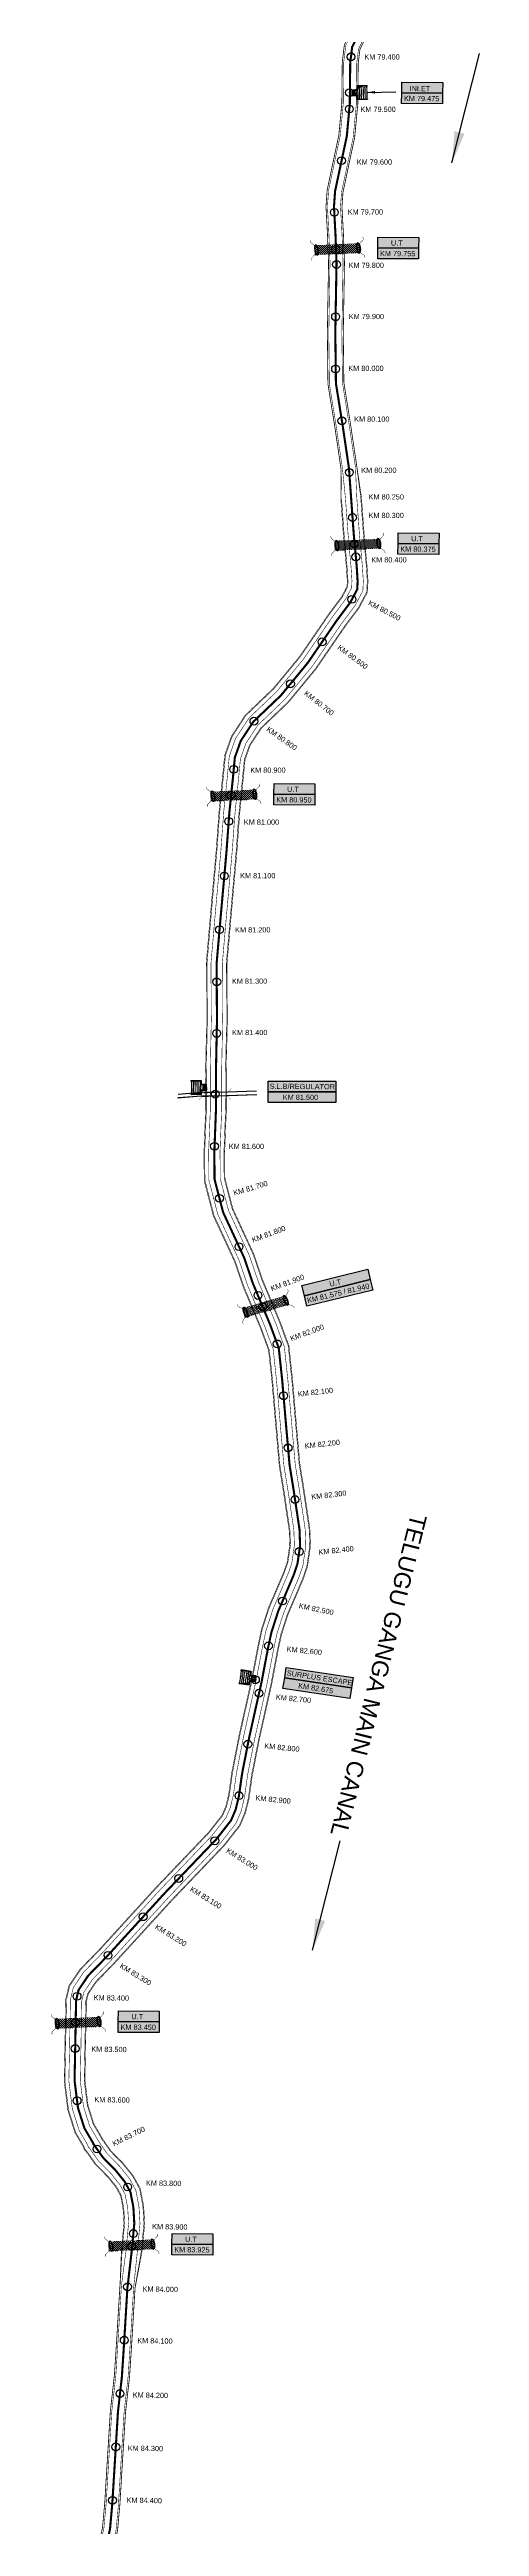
# Model space of a CAD drawing. Header units: inches. Extents: x 85036 to 260440, y 1649183 to 1742360.
# Drawn here: x 92817 to 93639, y 1659013 to 1663757 of the extents above; entities that cross this region are included whole.
import ezdxf

# ---------------------------------------------------------------- set-up
doc = ezdxf.new("R2010")
doc.units = ezdxf.units.IN
doc.header["$MEASUREMENT"] = 0
doc.header["$PDMODE"] = 32
doc.header["$PDSIZE"] = 15
doc.linetypes.add('ACAD_ISO02W100', pattern=[15, 12, -3])
for name, color, linetype in [('bed with', 5, 'Continuous'), ('chainage', 7, 'Continuous'), ('laying', 4, 'Continuous'), ('lining', 4, 'Continuous'), ('ROAD', 6, 'Continuous'), ('SLB', 11, 'Continuous'), ('STREAM', 4, 'Continuous'), ('Stu coo', 3, 'Continuous'), ('top of bund', 1, 'Continuous'), ('UT', 173, 'ACAD_ISO02W100'), ('V', 6, 'Continuous'), ('ZSTU', 7, 'Continuous')]:
    doc.layers.add(name, color=color, linetype=linetype)
doc.styles.get("Standard").update_dxf_attribs({"font": 'arial.ttf'})
doc.dimstyles.get("Standard").update_dxf_attribs({"dimtxt": 0.18, "dimasz": 0.18, "dimexe": 0.18, "dimexo": 0.0625, "dimgap": 0.09, "dimtad": 0, "dimtih": 1, "dimtoh": 1, "dimdec": 4, "dimzin": 0, "dimdsep": 46, "dimtxsty": 'Standard', "dimcen": 0.09, "dimadec": 0, "dimazin": 0, "dimtfac": 1, "dimtdec": 4, "dimtofl": 0, "dimtmove": 0, "dimatfit": 3, "dimfxl": 1, "dimtolj": 1, "dimtzin": 0, "dimarcsym": 0})

# ---------------------------------------------------------------- blocks, each defined once
blk = doc.blocks.new('GGF')
at = {"layer": 'STREAM'}
h = blk.add_hatch(dxfattribs=at)
h.set_pattern_fill('DASH', color=256, scale=10, angle=-6.0827, style=0)
h.set_pattern_definition([(353.91726508, (-115347.3726, 1016.3876), (1.3754179499, 1.1105068496), [1.25, -1.25])])
h.paths.add_polyline_path([(406186.8, 1485623.9), (406186.3, 1485618.2), (406185.8, 1485612.4), (406242.6, 1485608.9), (406242.9, 1485614.6), (406243.1, 1485620.4)])
at = {"layer": 'laying', "linetype": 'ByBlock', "extrusion": (0, 0, -1)}
for centre in [(406188.8, 1485618.1), (406240.8, 1485615)]:
    blk.add_ellipse(centre, major_axis=(0.4, -6.37), ratio=0.388717, dxfattribs=at)
at = {"layer": 'laying', "linetype": 'ByBlock'}
for points in [[(406189.2, 1485612.2), (406189.1, 1485612.2), (406189.1, 1485612.2), (406188.9, 1485612.3), (406188.8, 1485612.4), (406188.5, 1485612.6), (406188.4, 1485612.8), (406188, 1485613.3), (406187.7, 1485613.9), (406187.3, 1485615.2), (406187.1, 1485615.9), (406186.9, 1485617.5), (406186.8, 1485618.3), (406186.8, 1485619.9), (406186.9, 1485620.7), (406187.2, 1485622.1), (406187.4, 1485622.7), (406187.7, 1485623.4), (406187.9, 1485623.6), (406188.1, 1485623.8), (406188.2, 1485623.9), (406188.4, 1485624), (406188.5, 1485624), (406188.6, 1485623.9), (406188.7, 1485623.9), (406189, 1485623.8), (406189.1, 1485623.6), (406189.4, 1485623.3), (406189.5, 1485623.1), (406190, 1485622.3), (406190.2, 1485621.6), (406190.6, 1485620), (406190.8, 1485619), (406190.9, 1485617.2), (406190.8, 1485616.3), (406190.6, 1485614.6), (406190.4, 1485613.9), (406190.1, 1485613), (406189.9, 1485612.8), (406189.6, 1485612.4), (406189.5, 1485612.4), (406189.3, 1485612.3), (406189.3, 1485612.2), (406189.2, 1485612.2)], [(406241.2, 1485609.1), (406241.1, 1485609.1), (406241, 1485609.1), (406240.8, 1485609.2), (406240.7, 1485609.3), (406240.5, 1485609.5), (406240.4, 1485609.6), (406240, 1485610.2), (406239.7, 1485610.7), (406239.3, 1485612), (406239.1, 1485612.8), (406238.9, 1485614.4), (406238.8, 1485615.2), (406238.8, 1485616.8), (406238.9, 1485617.6), (406239.1, 1485618.9), (406239.3, 1485619.5), (406239.7, 1485620.2), (406239.8, 1485620.4), (406240.1, 1485620.7), (406240.2, 1485620.8), (406240.4, 1485620.8), (406240.4, 1485620.8), (406240.6, 1485620.8), (406240.7, 1485620.8), (406241, 1485620.6), (406241.1, 1485620.5), (406241.4, 1485620.2), (406241.5, 1485620), (406241.9, 1485619.2), (406242.2, 1485618.5), (406242.6, 1485616.8), (406242.7, 1485615.9), (406242.8, 1485614.1), (406242.8, 1485613.1), (406242.6, 1485611.5), (406242.4, 1485610.7), (406242, 1485609.9), (406241.9, 1485609.6), (406241.6, 1485609.3), (406241.5, 1485609.2), (406241.3, 1485609.1), (406241.2, 1485609.1), (406241.2, 1485609.1)]]:
    blk.add_open_spline(points, degree=3, knots=[0, 0, 0, 0, 0.189072, 0.189072, 0.378144, 0.378144, 0.567217, 0.567217, 0.964238, 0.964238, 1.36126, 1.36126, 1.758281, 1.758281, 2.155303, 2.155303, 2.552324, 2.552324, 2.807761, 2.807761, 3.01244, 3.01244, 3.217119, 3.217119, 3.421798, 3.421798, 3.626477, 3.626477, 3.831155, 3.831155, 4.280923, 4.280923, 4.73069, 4.73069, 5.180458, 5.180458, 5.630225, 5.630225, 5.896844, 5.896844, 6.112115, 6.112115, 6.283185, 6.283185, 6.283185, 6.283185], dxfattribs=at)
at = {"layer": 'UT', "ltscale": 0.2, "const_width": 0.5}
for points in [[(406181, 1485605.6), (406181.2, 1485608.6), (406185.8, 1485612.4), (406186.3, 1485618.2), (406186.8, 1485623.9), (406182.5, 1485628), (406182.5, 1485631)], [(406186.8, 1485623.9), (406243.1, 1485620.4)], [(406247.7, 1485627.4), (406247.6, 1485624.4), (406243.1, 1485620.4), (406242.9, 1485614.6), (406242.6, 1485608.9), (406247.1, 1485604.9), (406247.3, 1485602)], [(406185.8, 1485612.4), (406242.6, 1485608.9)]]:
    blk.add_lwpolyline(points, dxfattribs=at)
blk = doc.blocks.new('RGRGFG')
at = {"layer": 'V'}
h = blk.add_hatch(color=4, dxfattribs=at)
h.paths.add_polyline_path([(245045.3, 1724876.5), (245045.3, 1724857.9), (245052.9, 1724857.9), (245052.9, 1724847.7), (245061.8, 1724847.7), (245061.8, 1724857.9), (245069.4, 1724857.9), (245069.4, 1724876.5), (245070.4, 1724876.5), (245070.4, 1724856.9), (245062.8, 1724856.9), (245062.8, 1724846.7), (245051.9, 1724846.7), (245051.9, 1724856.9), (245044.3, 1724856.9), (245044.3, 1724876.5)])
h.paths.add_polyline_path([(245070.4, 1724876.5), (245070.4, 1724856.9)], flags=17)
h.paths.add_polyline_path([(245062.8, 1724856.9), (245062.8, 1724846.7)], flags=17)
h.paths.add_polyline_path([(245062.8, 1724856.9), (245070.4, 1724856.9)], flags=17)
edge = h.paths.add_edge_path(flags=17)
edge.add_line((245051.9, 1724846.7), (245062.8, 1724846.7))
edge.add_line((245051.9, 1724846.7), (245062.8, 1724846.7))
edge = h.paths.add_edge_path(flags=17)
edge.add_line((245044.3, 1724876.5), (245044.3, 1724856.9))
edge.add_line((245044.3, 1724856.9), (245051.9, 1724856.9))
edge.add_line((245051.9, 1724856.9), (245051.9, 1724846.7))
at = {"layer": 'V', "color": 4}
for points in [[(245044.3, 1724876.5), (245044.3, 1724856.9), (245051.9, 1724856.9), (245051.9, 1724846.7)], [(245044.3, 1724876.5), (245044.3, 1724856.9), (245051.9, 1724856.9), (245051.9, 1724846.7), (245062.8, 1724846.7), (245062.8, 1724856.9), (245070.4, 1724856.9), (245070.4, 1724876.5)], [(245044.3, 1724876.5), (245045.3, 1724876.5)], [(245045.3, 1724876.5), (245045.3, 1724857.9), (245052.9, 1724857.9), (245052.9, 1724847.7), (245061.8, 1724847.7), (245061.8, 1724857.9), (245069.4, 1724857.9), (245069.4, 1724876.5)], [(245047.3, 1724874.8), (245047.3, 1724876.5)], [(245047.3, 1724871.3), (245047.3, 1724873)], [(245047.3, 1724868), (245047.3, 1724869.6)], [(245047.3, 1724864.2), (245047.3, 1724865.8)], [(245047.3, 1724860.7), (245047.3, 1724862.4)], [(245049.6, 1724874.8), (245049.6, 1724876.5)], [(245049.6, 1724871.3), (245049.6, 1724873)], [(245049.6, 1724868), (245049.6, 1724869.6)], [(245049.6, 1724864.2), (245049.6, 1724865.8)], [(245049.6, 1724860.7), (245049.6, 1724862.4)], [(245051.9, 1724846.7), (245062.8, 1724846.7), (245062.8, 1724856.9), (245070.4, 1724856.9), (245070.4, 1724876.5)], [(245051.9, 1724874.8), (245051.9, 1724876.5)], [(245051.9, 1724871.3), (245051.9, 1724873)], [(245051.9, 1724868), (245051.9, 1724869.6)], [(245051.9, 1724864.2), (245051.9, 1724865.8)], [(245051.9, 1724860.7), (245051.9, 1724862.4)], [(245054, 1724874.8), (245054, 1724876.5)], [(245054, 1724871.3), (245054, 1724873)], [(245054, 1724868), (245054, 1724869.6)], [(245054, 1724864.2), (245054, 1724865.8)], [(245054, 1724860.7), (245054, 1724862.4)], [(245055.9, 1724874.8), (245055.9, 1724876.5)], [(245055.9, 1724871.3), (245055.9, 1724873)], [(245055.9, 1724868), (245055.9, 1724869.6)], [(245055.9, 1724864.2), (245055.9, 1724865.8)], [(245055.9, 1724860.7), (245055.9, 1724862.4)], [(245058.1, 1724874.8), (245058.1, 1724876.5)], [(245058.1, 1724871.3), (245058.1, 1724873)], [(245058.1, 1724868), (245058.1, 1724869.6)], [(245058.1, 1724864.2), (245058.1, 1724865.8)], [(245058.1, 1724860.7), (245058.1, 1724862.4)], [(245060.5, 1724874.8), (245060.5, 1724876.5)], [(245060.5, 1724871.3), (245060.5, 1724873)], [(245060.5, 1724868), (245060.5, 1724869.6)], [(245060.5, 1724864.2), (245060.5, 1724865.8)], [(245060.5, 1724860.7), (245060.5, 1724862.4)], [(245070.4, 1724876.5), (245070.4, 1724856.9), (245062.8, 1724856.9), (245062.8, 1724846.7)], [(245070.4, 1724876.5), (245070.4, 1724856.9), (245062.8, 1724856.9), (245062.8, 1724846.7)], [(245063.1, 1724874.8), (245063.1, 1724876.5)], [(245063.1, 1724871.3), (245063.1, 1724873)], [(245063.1, 1724868), (245063.1, 1724869.6)], [(245063.1, 1724864.2), (245063.1, 1724865.8)], [(245063.1, 1724860.7), (245063.1, 1724862.4)], [(245065.3, 1724874.8), (245065.3, 1724876.5)], [(245065.3, 1724871.3), (245065.3, 1724873)], [(245065.3, 1724868), (245065.3, 1724869.6)], [(245065.3, 1724864.2), (245065.3, 1724865.8)], [(245065.3, 1724860.7), (245065.3, 1724862.4)], [(245067.7, 1724874.8), (245067.7, 1724876.5)], [(245067.7, 1724871.3), (245067.7, 1724873)], [(245067.7, 1724868), (245067.7, 1724869.6)], [(245067.7, 1724864.2), (245067.7, 1724865.8)], [(245067.7, 1724860.7), (245067.7, 1724862.4)], [(245069.4, 1724876.5), (245070.4, 1724876.5)], [(245054, 1724857.7), (245054, 1724859.3)], [(245054, 1724854.5), (245054, 1724856.1)], [(245054, 1724848.3), (245054, 1724853.5)], [(245055.9, 1724857.7), (245055.9, 1724859.3)], [(245055.9, 1724854.5), (245055.9, 1724856.1)], [(245055.9, 1724848.3), (245055.9, 1724853.5)], [(245058.1, 1724857.7), (245058.1, 1724859.3)], [(245058.1, 1724854.5), (245058.1, 1724856.1)], [(245058.1, 1724848.3), (245058.1, 1724853.5)], [(245060.5, 1724857.7), (245060.5, 1724859.3)], [(245060.5, 1724854.5), (245060.5, 1724856.1)], [(245060.5, 1724848.3), (245060.5, 1724853.5)]]:
    blk.add_lwpolyline(points, dxfattribs=at)
blk = doc.blocks.new('FGDFGDFG6YURT')
at = {"layer": 'ROAD', "color": 1, "linetype": 'Continuous', "lineweight": 25}
for points in [[(386103.5, 1482907.4, 0), (386134.5, 1482913, 0), (386162.3, 1482917.4, 0), (386187, 1482923.1, 0)], [(386104.2, 1482903.5, 0), (386135.2, 1482909.2, 0), (386163.1, 1482913.6, 0), (386187.9, 1482919.3, 0)], [(386104.3, 1482907.7, 0), (386135.3, 1482913.3, 0), (386163.2, 1482917.7, 0), (386188, 1482923.4, 0)]]:
    blk.add_polyline3d(points, dxfattribs=at)
at = {"layer": 'SLB'}
for points, const_width in [([(386134.6, 1482913.4), (386134.2, 1482913.4), (386130.6, 1482916.6)], 0.3), ([(386134.8, 1482908.7), (386134.5, 1482908.7), (386131.9, 1482904.6)], 0.3), ([(386134.6, 1482913.4), (386148.2, 1482915.4), (386161.8, 1482917.9)], 0.5), ([(386161.9, 1482914.1), (386148.3, 1482911.6), (386134.8, 1482908.7)], 0.5), ([(386162, 1482918.2), (386148.4, 1482915.7), (386134.9, 1482912.9)], 0.5), ([(386161.8, 1482917.9), (386162.2, 1482917.9), (386164.8, 1482922)], 0.3), ([(386161.9, 1482914.1), (386162.2, 1482914), (386165.9, 1482910.9)], 0.3)]:
    blk.add_lwpolyline(points, dxfattribs=dict(at, const_width=const_width))

msp = doc.modelspace()

# ---------------------------------------------------------------- hatches: boundary and pattern name
at = {"layer": 'ZSTU'}
h = msp.add_hatch(color=252, dxfattribs=at)
h.set_gradient(color1=(167, 88, 159), color2=(127, 67, 121), one_color=1, tint=0.38, name='CYLINDER')
h.paths.add_polyline_path([(93568.4, 1663652.6), (93568.5, 1663673), (93490.3, 1663673.5), (93490.1, 1663653.1)])
h.paths.add_polyline_path([(93492, 1663655.4), (93564.7, 1663654.9), (93564.8, 1663670.3), (93492.1, 1663670.7)], flags=24)
h = msp.add_hatch(color=135, dxfattribs=at)
h.set_gradient(color1=(141, 177, 78), color2=(107, 135, 59), one_color=1, tint=0.38, name='CYLINDER')
h.paths.add_polyline_path([(93568.7, 1663693.5), (93490.4, 1663694), (93490.3, 1663673.5), (93568.5, 1663673)])
h.paths.add_polyline_path([(93502.8, 1663674.6), (93547.4, 1663674.3), (93547.5, 1663689.3), (93502.9, 1663689.6)], flags=24)
h = msp.add_hatch(color=135, dxfattribs=at)
h.set_gradient(color1=(141, 177, 78), color2=(107, 135, 59), one_color=1, tint=0.38, name='CYLINDER')
h.paths.add_polyline_path([(93444.6, 1663397.1), (93444.5, 1663376.6), (93522.7, 1663376.1), (93522.9, 1663396.6)])
h.paths.add_polyline_path([(93467.1, 1663378.8), (93494.7, 1663378.6), (93494.8, 1663393.8), (93467.2, 1663394)], flags=24)
h = msp.add_hatch(color=252, dxfattribs=at)
h.set_gradient(color1=(167, 88, 159), color2=(127, 67, 121), one_color=1, tint=0.38, name='CYLINDER')
h.paths.add_polyline_path([(93522.6, 1663355.6), (93522.7, 1663376.1), (93444.5, 1663376.6), (93444.3, 1663356.1)])
h.paths.add_polyline_path([(93446.3, 1663358.5), (93518.9, 1663358), (93519, 1663373.3), (93446.4, 1663373.8)], flags=24)
h = msp.add_hatch(color=135, dxfattribs=at)
h.set_gradient(color1=(141, 177, 78), color2=(107, 135, 59), one_color=1, tint=0.38, name='CYLINDER')
h.paths.add_polyline_path([(93483.4, 1662830.9), (93483.2, 1662810.5), (93561.5, 1662810), (93561.7, 1662830.5)])
h.paths.add_polyline_path([(93505.8, 1662812.7), (93533.4, 1662812.5), (93533.5, 1662827.7), (93505.9, 1662827.9)], flags=24)
h = msp.add_hatch(color=252, dxfattribs=at)
h.set_gradient(color1=(167, 88, 159), color2=(127, 67, 121), one_color=1, tint=0.38, name='CYLINDER')
h.paths.add_polyline_path([(93561.4, 1662789.5), (93561.5, 1662810), (93483.2, 1662810.5), (93483.1, 1662790)])
h.paths.add_polyline_path([(93485, 1662792.4), (93557.7, 1662791.9), (93557.8, 1662807.2), (93485.1, 1662807.7)], flags=24)
h = msp.add_hatch(color=135, dxfattribs=at)
h.set_gradient(color1=(141, 177, 78), color2=(107, 135, 59), one_color=1, tint=0.38, name='CYLINDER')
h.paths.add_polyline_path([(93246.1, 1662350.9), (93245.9, 1662330.4), (93324.2, 1662329.9), (93324.4, 1662350.4)])
h.paths.add_polyline_path([(93268.5, 1662332.6), (93296.1, 1662332.4), (93296.2, 1662347.7), (93268.6, 1662347.9)], flags=24)
h = msp.add_hatch(color=252, dxfattribs=at)
h.set_gradient(color1=(167, 88, 159), color2=(127, 67, 121), one_color=1, tint=0.38, name='CYLINDER')
h.paths.add_polyline_path([(93324.1, 1662309.5), (93324.2, 1662329.9), (93245.9, 1662330.4), (93245.8, 1662310)])
h.paths.add_polyline_path([(93247.7, 1662312.3), (93320.4, 1662311.8), (93320.5, 1662327.2), (93247.8, 1662327.6)], flags=24)
h = msp.add_hatch(color=135, dxfattribs=at)
h.set_gradient(color1=(141, 177, 78), color2=(107, 135, 59), one_color=1, tint=0.38, name='CYLINDER')
h.paths.add_polyline_path([(93364.4, 1661760.6), (93364.5, 1661781.1), (93235.1, 1661781.2), (93234.9, 1661760.7)])
h.paths.add_polyline_path([(93235.1, 1661763.5), (93365.2, 1661762.6), (93365.3, 1661778.1), (93235.2, 1661779)], flags=9)
h = msp.add_hatch(color=252, dxfattribs=at)
h.set_gradient(color1=(167, 88, 159), color2=(127, 67, 121), one_color=1, tint=0.38, name='CYLINDER')
h.paths.add_polyline_path([(93364.3, 1661740.1), (93364.4, 1661760.6), (93234.9, 1661760.7), (93234.8, 1661740.3)])
h.paths.add_polyline_path([(93260.2, 1661742.6), (93332.9, 1661742.1), (93333, 1661757.4), (93260.3, 1661757.9)], flags=24)
h = msp.add_hatch(color=135, dxfattribs=at)
h.set_gradient(color1=(141, 177, 78), color2=(107, 135, 59), one_color=1, tint=0.38, name='CYLINDER')
h.paths.add_polyline_path([(93430.1, 1661400.8), (93425.3, 1661420.7), (93299.5, 1661389.8), (93304.3, 1661369.9)])
h.paths.add_polyline_path([(93351.5, 1661384), (93378.3, 1661390.4), (93374.8, 1661405.3), (93347.9, 1661398.9)], flags=24)
h = msp.add_hatch(color=252, dxfattribs=at)
h.set_gradient(color1=(167, 88, 159), color2=(127, 67, 121), one_color=1, tint=0.38, name='CYLINDER')
h.paths.add_polyline_path([(93434.8, 1661380.9), (93430.1, 1661400.8), (93304.3, 1661369.9), (93309.1, 1661350)])
h.paths.add_polyline_path([(93308.9, 1661352.6), (93432.6, 1661382.1), (93429, 1661397.2), (93305.3, 1661367.7)], flags=24)
h = msp.add_hatch(color=252, dxfattribs=at)
h.set_gradient(color1=(167, 88, 159), color2=(127, 67, 121), one_color=1, tint=0.38, name='CYLINDER')
h.paths.add_polyline_path([(93391.3, 1660598.7), (93394.4, 1660618.9), (93266.4, 1660638), (93263.2, 1660617.8)])
h.paths.add_polyline_path([(93288.7, 1660616.3), (93360.5, 1660605.2), (93362.9, 1660620.3), (93291.1, 1660631.5)], flags=24)
h = msp.add_hatch(color=135, dxfattribs=at)
h.set_gradient(color1=(141, 177, 78), color2=(107, 135, 59), one_color=1, tint=0.38, name='CYLINDER')
h.paths.add_polyline_path([(93394.4, 1660618.9), (93397.6, 1660639.1), (93269.5, 1660658.2), (93266.4, 1660638)])
h.paths.add_polyline_path([(93266.9, 1660640.7), (93397.1, 1660620.5), (93399.5, 1660635.8), (93269.3, 1660656)], flags=9)
h = msp.add_hatch(color=252, dxfattribs=at)
h.set_gradient(color1=(167, 88, 159), color2=(127, 67, 121), one_color=1, tint=0.38, name='CYLINDER')
h.paths.add_polyline_path([(93026.3, 1659958.8), (93026.5, 1659979.3), (92948.2, 1659979.8), (92948, 1659959.3)])
h.paths.add_polyline_path([(92950, 1659961.7), (93022.6, 1659961.2), (93022.7, 1659976.5), (92950.1, 1659977)], flags=24)
h = msp.add_hatch(color=135, dxfattribs=at)
h.set_gradient(color1=(141, 177, 78), color2=(107, 135, 59), one_color=1, tint=0.38, name='CYLINDER')
h.paths.add_polyline_path([(92948.3, 1660000.2), (92948.2, 1659979.8), (93026.5, 1659979.3), (93026.6, 1659999.7)])
h.paths.add_polyline_path([(92970.8, 1659981.9), (92998.4, 1659981.8), (92998.5, 1659997), (92970.9, 1659997.2)], flags=24)
h = msp.add_hatch(color=252, dxfattribs=at)
h.set_gradient(color1=(167, 88, 159), color2=(127, 67, 121), one_color=1, tint=0.38, name='CYLINDER')
h.paths.add_polyline_path([(93129, 1659532.6), (93129.2, 1659553.1), (93050.9, 1659553.6), (93050.7, 1659533.1)])
h.paths.add_polyline_path([(93052.7, 1659535.5), (93125.3, 1659535), (93125.4, 1659550.3), (93052.8, 1659550.8)], flags=24)
h = msp.add_hatch(color=135, dxfattribs=at)
h.set_gradient(color1=(141, 177, 78), color2=(107, 135, 59), one_color=1, tint=0.38, name='CYLINDER')
h.paths.add_polyline_path([(93051, 1659574.1), (93050.9, 1659553.6), (93129.2, 1659553.1), (93129.3, 1659573.6)])
h.paths.add_polyline_path([(93073.5, 1659555.8), (93101.1, 1659555.6), (93101.2, 1659570.8), (93073.6, 1659571)], flags=24)

# ---------------------------------------------------------------- linework, layer by layer
for p in [(93393.2, 1663742.7), (93390, 1663642.8), (93375.2, 1663543.9), (93361.3, 1663444.8), (93365.6, 1663344.9), (93363.8, 1663244.9), (93363.8, 1663144.9), (93375.9, 1663045.7), (93390, 1662946.7), (93396.2, 1662860.4), (93402.5, 1662785), (93395, 1662703.7), (93338, 1662622.2), (93277.4, 1662541.9), (93207.6, 1662470.4), (93169, 1662378.1), (93159.4, 1662278.6), (93150.9, 1662173.8), (93141.9, 1662071), (93136.5, 1661971.3), (93136.4, 1661872.4), (93132.3, 1661656.2), (93141.7, 1661556.6), (93179.1, 1661463.9), (93215.3, 1661370.6), (93252.2, 1661277.7), (93264.3, 1661178.5), (93272.9, 1661078.8), (93286.2, 1660979.7), (93294.3, 1660880), (93262.4, 1660785.3), (93235.5, 1660699.5), (93217.4, 1660608.8), (93196, 1660511.2), (93179, 1660412.7), (93132.8, 1660326.2), (93063.8, 1660253.9), (92995.7, 1660180.7), (92928.4, 1660106.8), (92869.3, 1660028.2), (92865.8, 1659928.2), (92869.3, 1659828.3), (92907.5, 1659735.9), (92966.1, 1659663.1), (92976.9, 1659573.9), (92965.9, 1659472), (92959.6, 1659369.7), (92951.4, 1659267.5), (92943.4, 1659165.3), (92937.1, 1659063)]:
    msp.add_point(p)
at = {"color": 2}
for p in [(93390.3, 1663674.1), (93364.3, 1663373.3), (93399.5, 1662809.8), (93163.5, 1662328.4), (93133.8, 1661756.1), (93224.1, 1661348.8), (93210.4, 1660634.6), (92865.9, 1659978.2), (92973.8, 1659549.1)]:
    msp.add_point(p, dxfattribs=at)
at = {"layer": 'bed with', "const_width": 1}
for points in [[(93475.1, 1663952.1), (93468.8, 1663937.1), (93433.7, 1663865.5), (93383.4, 1663765.2), (93379.3, 1663732.3), (93378.5, 1663653.5), (93372.8, 1663592.3), (93362.4, 1663543.9), (93350.4, 1663487.1), (93348.2, 1663455.7), (93351.1, 1663401.6), (93353.1, 1663348.8), (93350.8, 1663214.2), (93351.6, 1663143.7)], [(93498.2, 1663942.4), (93491.6, 1663926.8), (93456.1, 1663854.4), (93407.6, 1663757.8), (93404.3, 1663730.7), (93403.5, 1663652.3), (93397.5, 1663588.5), (93386.9, 1663538.7), (93375.2, 1663483.6), (93373.2, 1663455.5), (93376.1, 1663402.8), (93378.1, 1663349), (93375.8, 1663214.1), (93376.6, 1663143.8)], [(93351.6, 1663143.7), (93351.9, 1663116.5), (93365, 1663034.9), (93376.9, 1662954), (93382.7, 1662897.1)], [(93376.6, 1663143.8), (93376.9, 1663118.7), (93389.7, 1663038.7), (93401.8, 1662956.8), (93404.3, 1662898.7)], [(93382.7, 1662897.1), (93387.7, 1662828), (93391.1, 1662790), (93393.4, 1662765.5), (93395.1, 1662739.1), (93395.1, 1662738.8), (93394.5, 1662725.9), (93382.8, 1662703.7), (93382.7, 1662703.6), (93356.7, 1662668.7), (93301.8, 1662588.5), (93251.2, 1662527.1), (93197.9, 1662476.1), (93172.5, 1662437.3), (93160.5, 1662403.1), (93156.7, 1662363.6), (93149.9, 1662297), (93148.6, 1662279.8)], [(93404.3, 1662898.7), (93409.3, 1662829.7), (93412.8, 1662792), (93415, 1662767.2), (93416.8, 1662739.6), (93416.8, 1662738.2), (93416, 1662720.1), (93402, 1662693.6), (93401.2, 1662692), (93374.4, 1662656.1), (93319.2, 1662575.5), (93267.1, 1662512.4), (93214.7, 1662462.2), (93192.1, 1662427.6), (93181.8, 1662398.4), (93178.3, 1662361.5), (93171.5, 1662295.1), (93170.2, 1662278.2)], [(93148.6, 1662279.8), (93144.4, 1662222.3), (93133, 1662094.5), (93125.5, 1662007.3), (93126, 1661896.2), (93124.1, 1661796.5), (93124.2, 1661726.7), (93121.1, 1661648.1), (93121.4, 1661591.8), (93138.4, 1661526.2), (93178.9, 1661438.6), (93195.6, 1661389.6), (93228.3, 1661311.3), (93242.6, 1661272.5)], [(93170.2, 1662278.2), (93166, 1662220.5), (93154.6, 1662092.6), (93147.2, 1662006.4), (93147.7, 1661896.1), (93145.8, 1661796.3), (93145.9, 1661726.3), (93142.8, 1661647.7), (93143.1, 1661594.6), (93158.9, 1661533.6), (93199, 1661446.7), (93215.9, 1661397.3), (93248.6, 1661319.2), (93262.8, 1661280.3)], [(93242.6, 1661272.5), (93244.5, 1661267.4), (93250.9, 1661207), (93257.9, 1661125.3), (93265, 1661044.2), (93272.7, 1660997.1), (93284, 1660921.3), (93285, 1660891.9), (93280.2, 1660858.4), (93273.4, 1660838.7), (93257.7, 1660801.8), (93244.2, 1660770.3), (93230.6, 1660728.3), (93223.7, 1660696), (93211.8, 1660633.4), (93188, 1660526.5), (93174.3, 1660456.8), (93168.1, 1660412.8), (93162.4, 1660389.5), (93154.4, 1660370.7), (93127.4, 1660336.2), (93124.3, 1660333)], [(93262.8, 1661280.3), (93265.8, 1661272.3), (93272.5, 1661209.1), (93279.6, 1661127.2), (93286.6, 1661046.9), (93294.1, 1661000.5), (93305.6, 1660923.3), (93306.8, 1660890.8), (93301.3, 1660853.3), (93293.7, 1660830.9), (93277.7, 1660793.2), (93264.5, 1660762.7), (93251.6, 1660722.7), (93245, 1660691.7), (93233.1, 1660629), (93209.2, 1660522.1), (93195.7, 1660453.2), (93189.4, 1660408.7), (93183.1, 1660382.6), (93173.3, 1660359.6), (93143.8, 1660322), (93140.7, 1660318.8)], [(93124.3, 1660333), (93027.2, 1660231.3), (92918.6, 1660112.2), (92882, 1660074.6), (92862.1, 1660044.9), (92856.6, 1660021.6), (92855, 1659930.3), (92853.6, 1659866.3), (92860.3, 1659812.6), (92873.4, 1659771.2), (92889.7, 1659743.4), (92890.9, 1659739.6), (92893.3, 1659737.2), (92910.4, 1659712.8), (92934.3, 1659688.6), (92951.5, 1659667.1), (92961.1, 1659649.3), (92966.2, 1659622.9), (92967.9, 1659593.6), (92963.1, 1659542.4), (92954.1, 1659473.4)], [(93140.7, 1660318.8), (93043.1, 1660216.5), (92934.4, 1660097.3), (92899, 1660060.8), (92882.3, 1660036), (92878.2, 1660018.9), (92876.7, 1659929.9), (92875.4, 1659867.4), (92881.6, 1659817.2), (92893.4, 1659780), (92909.6, 1659752.3), (92910, 1659751.2), (92910.1, 1659751.1), (92927.1, 1659726.7), (92950.5, 1659703), (92969.7, 1659679.2), (92981.8, 1659656.7), (92987.7, 1659625.6), (92989.7, 1659593.2), (92984.6, 1659540.1), (92977.6, 1659470.7)], [(92954.1, 1659473.4), (92954, 1659472), (92947.2, 1659360.8), (92943.4, 1659301.6), (92935.7, 1659233.2), (92928, 1659107.7), (92925, 1659057.5), (92920.7, 1659010.3), (92915.5, 1658985.4), (92909, 1658969.6), (92898.7, 1658951.9), (92897.7, 1658950.4), (92883.7, 1658923), (92876.4, 1658897.7), (92871, 1658872.8), (92867.9, 1658841.3), (92871.5, 1658811.7), (92876.9, 1658791)], [(92977.6, 1659470.7), (92977.5, 1659470), (92970.8, 1659359.3), (92966.9, 1659299.5), (92959.2, 1659231.2), (92951.6, 1659106.3), (92948.5, 1659055.7), (92944.1, 1659006.9), (92938.2, 1658978.4), (92930.2, 1658959.1), (92918.7, 1658939.3), (92918, 1658938.3), (92905.8, 1658914.3), (92899.3, 1658891.9), (92894.3, 1658869.1), (92891.6, 1658841.6), (92894.8, 1658815.6), (92898.1, 1658795.5)]]:
    msp.add_lwpolyline(points, dxfattribs=at)
at = {"layer": 'lining', "const_width": 1}
for points in [[(93472.8, 1663953.1), (93466.6, 1663938.1), (93431.5, 1663866.6), (93380.9, 1663765.9), (93376.8, 1663732.5), (93376, 1663653.7), (93370.3, 1663592.7), (93360, 1663544.4), (93347.9, 1663487.4), (93345.7, 1663455.7), (93348.6, 1663401.5), (93350.6, 1663348.7), (93348.3, 1663214.2), (93349.1, 1663143.8)], [(93500.5, 1663941.5), (93493.9, 1663925.7), (93458.3, 1663853.3), (93410.1, 1663757.1), (93406.8, 1663730.5), (93406, 1663652.1), (93400, 1663588.1), (93389.3, 1663538.1), (93377.7, 1663483.3), (93375.7, 1663455.5), (93378.6, 1663402.9), (93380.6, 1663349.1), (93378.3, 1663214.1), (93379.1, 1663144.1)], [(93379.1, 1663144.1), (93379.4, 1663118.9), (93392.2, 1663039.1), (93404.3, 1662957), (93411.8, 1662899.2)], [(93349.1, 1663143.8), (93349.4, 1663116.3), (93362.5, 1663034.6), (93374.4, 1662953.8), (93375.2, 1662896.6)], [(93375.2, 1662896.6), (93380.2, 1662827.4), (93383.7, 1662789.4), (93385.9, 1662765), (93387.6, 1662738.9), (93387.1, 1662727.9), (93376.4, 1662707.6), (93350.6, 1662673.1), (93295.8, 1662593), (93245.7, 1662532.3), (93192.1, 1662480.9), (93165.8, 1662440.6), (93153.1, 1662404.8), (93149.2, 1662364.4), (93142.4, 1662297.7), (93141.1, 1662280.7)], [(93411.8, 1662899.2), (93416.8, 1662830.4), (93420.2, 1662792.7), (93422.5, 1662767.8), (93424.3, 1662739.8), (93424.3, 1662738), (93423.4, 1662718.1), (93408.6, 1662690.1), (93407.5, 1662688), (93380.5, 1662651.7), (93325.2, 1662571), (93272.6, 1662507.2), (93220.5, 1662457.3), (93198.9, 1662424.2), (93189.2, 1662396.8), (93185.7, 1662360.7), (93179, 1662294.5), (93177.7, 1662277.9)], [(93141.1, 1662280.7), (93136.9, 1662222.9), (93125.5, 1662095.2), (93118, 1662007.6), (93118.5, 1661896.3), (93116.6, 1661796.6), (93116.7, 1661726.8), (93113.6, 1661648.2), (93113.9, 1661590.8), (93131.3, 1661523.7), (93171.9, 1661435.8), (93188.6, 1661387), (93221.4, 1661308.5), (93235.2, 1661270.7)], [(93177.7, 1662277.9), (93173.5, 1662219.9), (93162.1, 1662091.9), (93154.7, 1662006.1), (93155.2, 1661896), (93153.3, 1661796.2), (93153.4, 1661726.1), (93150.3, 1661647.6), (93150.6, 1661595.5), (93166, 1661536.1), (93206, 1661449.5), (93222.9, 1661400), (93255.5, 1661321.9), (93269.7, 1661283.2)], [(93235.2, 1661270.7), (93237.1, 1661265.7), (93243.5, 1661206.3), (93250.5, 1661124.7), (93257.6, 1661043.3), (93265.3, 1660996), (93276.5, 1660920.6), (93277.5, 1660892.3), (93272.8, 1660860.2), (93266.4, 1660841.4), (93250.8, 1660804.7), (93237.1, 1660773), (93223.3, 1660730.3), (93216.4, 1660697.5), (93204.5, 1660634.9), (93180.6, 1660528.1), (93166.9, 1660458.1), (93160.7, 1660414.2), (93155.3, 1660391.9), (93147.9, 1660374.5), (93121.7, 1660341.2), (93117.9, 1660337.2)], [(93269.7, 1661283.2), (93273.1, 1661274.1), (93280, 1661209.8), (93287, 1661127.9), (93294, 1661047.8), (93301.5, 1661001.6), (93313.1, 1660924), (93314.3, 1660890.3), (93308.7, 1660851.5), (93300.7, 1660828.3), (93284.6, 1660790.3), (93271.5, 1660760), (93258.8, 1660720.8), (93252.3, 1660690.2), (93240.4, 1660627.5), (93216.6, 1660520.5), (93203.1, 1660451.9), (93196.8, 1660407.3), (93190.2, 1660380.3), (93179.8, 1660355.7), (93149.5, 1660317.1), (93146.8, 1660314.3)], [(93117.9, 1660337.2), (93021.7, 1660236.4), (92913.1, 1660117.3), (92876.2, 1660079.3), (92855.1, 1660047.9), (92849.1, 1660022.5), (92847.5, 1659930.5), (92846.1, 1659865.9), (92853, 1659811), (92866.5, 1659768.1), (92882.8, 1659740.3), (92884.3, 1659735.6), (92887.5, 1659732.4), (92904.6, 1659708), (92928.7, 1659683.6), (92945.3, 1659662.9), (92954, 1659646.8), (92958.7, 1659622), (92960.4, 1659593.7), (92955.6, 1659543.2), (92951.7, 1659473.7)], [(93146.8, 1660314.3), (93048.6, 1660211.4), (92939.8, 1660092.2), (92904.8, 1660056.1), (92889.3, 1660033), (92885.7, 1660017.9), (92884.2, 1659929.8), (92882.9, 1659867.8), (92889, 1659818.9), (92900.3, 1659783.1), (92916.5, 1659755.4), (92916.8, 1659754.6), (92932.9, 1659731.6), (92956.1, 1659708), (92976, 1659683.3), (92989, 1659659.2), (92995.2, 1659626.5), (92997.2, 1659593.1), (92992.1, 1659539.3), (92980.1, 1659470.4)], [(92951.7, 1659473.7), (92951.5, 1659472.2), (92944.8, 1659361), (92940.9, 1659301.8), (92933.2, 1659233.4), (92925.5, 1659107.9), (92922.5, 1659057.7), (92918.2, 1659010.7), (92913.1, 1658986.1), (92906.8, 1658970.7), (92896.6, 1658953.3), (92895.5, 1658951.7), (92881.4, 1658923.9), (92874, 1658898.3), (92868.5, 1658873.2), (92865.4, 1658841.3), (92869.1, 1658811.3), (92869.5, 1658789.5)], [(92980.1, 1659470.4), (92980, 1659469.7), (92973.3, 1659359.2), (92969.4, 1659299.3), (92961.7, 1659230.9), (92954, 1659106.2), (92951, 1659055.5), (92946.6, 1659006.5), (92940.6, 1658977.7), (92932.5, 1658958), (92920.8, 1658937.9), (92920.2, 1658937.1), (92908.1, 1658913.3), (92901.7, 1658891.3), (92896.8, 1658868.7), (92894.2, 1658841.7), (92897.3, 1658816), (92905.4, 1658797)]]:
    msp.add_lwpolyline(points, dxfattribs=at)
at = {"layer": 'top of bund', "const_width": 1}
for points in [[(93472.4, 1663953.3), (93466.1, 1663938.4), (93431, 1663866.8), (93380.4, 1663766.1), (93376.3, 1663732.5), (93375.5, 1663653.7), (93369.8, 1663592.8), (93359.5, 1663544.5), (93347.4, 1663487.5), (93345.2, 1663455.7), (93348.1, 1663401.5), (93350.1, 1663348.7), (93347.8, 1663214.2), (93348.6, 1663144)], [(93501, 1663941.3), (93494.3, 1663925.5), (93458.8, 1663853), (93410.6, 1663757), (93407.3, 1663730.5), (93406.5, 1663652.1), (93400.5, 1663588.1), (93389.8, 1663538), (93378.2, 1663483.2), (93376.2, 1663455.5), (93379.1, 1663402.9), (93381.1, 1663349.1), (93378.8, 1663214.1), (93379.6, 1663144)], [(93379.6, 1663144), (93379.9, 1663118.9), (93392.6, 1663039.2), (93404.8, 1662957.1), (93413.3, 1662899.3)], [(93348.6, 1663144), (93348.9, 1663116.3), (93362, 1663034.5), (93373.9, 1662953.7), (93373.7, 1662896.5)], [(93373.7, 1662896.5), (93378.7, 1662827.2), (93382.2, 1662789.2), (93384.4, 1662764.8), (93386.1, 1662738.9), (93385.6, 1662728.3), (93375.1, 1662708.4), (93349.4, 1662674), (93294.6, 1662593.9), (93244.6, 1662533.3), (93190.9, 1662481.9), (93164.4, 1662441.3), (93151.6, 1662405.1), (93147.7, 1662364.5), (93140.9, 1662297.8), (93139.6, 1662280.6)], [(93413.3, 1662899.3), (93418.3, 1662830.5), (93421.7, 1662792.8), (93424, 1662767.9), (93425.8, 1662739.8), (93425.8, 1662737.9), (93424.9, 1662717.7), (93410, 1662689.4), (93408.8, 1662687.2), (93381.7, 1662650.9), (93326.4, 1662570.1), (93273.7, 1662506.2), (93221.7, 1662456.4), (93200.3, 1662423.6), (93190.7, 1662396.4), (93187.2, 1662360.6), (93180.5, 1662294.3), (93179.3, 1662278)], [(93139.6, 1662280.6), (93135.4, 1662223), (93124, 1662095.3), (93116.5, 1662007.6), (93117, 1661896.3), (93115.1, 1661796.6), (93115.2, 1661726.8), (93112.1, 1661648.3), (93112.4, 1661590.6), (93129.8, 1661523.2), (93170.5, 1661435.2), (93187.2, 1661386.4), (93220, 1661308), (93233.7, 1661270.6)], [(93179.3, 1662278), (93175, 1662219.8), (93163.6, 1662091.8), (93156.2, 1662006), (93156.7, 1661896), (93154.8, 1661796.2), (93154.9, 1661726.1), (93151.8, 1661647.6), (93152.1, 1661595.7), (93167.4, 1661536.6), (93207.4, 1661450), (93224.3, 1661400.5), (93256.9, 1661322.5), (93271, 1661284.3)], [(93233.7, 1661270.6), (93235.6, 1661265.3), (93242, 1661206.1), (93249, 1661124.6), (93256.1, 1661043.1), (93263.8, 1660995.8), (93275, 1660920.4), (93276, 1660892.4), (93271.4, 1660860.5), (93265, 1660841.9), (93249.5, 1660805.3), (93235.7, 1660773.5), (93221.9, 1660730.7), (93214.9, 1660697.8), (93203, 1660635.2), (93179.2, 1660528.4), (93165.4, 1660458.3), (93159.2, 1660414.5), (93153.8, 1660392.3), (93146.6, 1660375.3), (93120.6, 1660342.1), (93116.4, 1660337.8)], [(93271, 1661284.3), (93274.6, 1661274.4), (93281.5, 1661209.9), (93288.5, 1661128), (93295.5, 1661048), (93303, 1661001.9), (93314.6, 1660924.1), (93315.8, 1660890.3), (93310.1, 1660851.1), (93302.1, 1660827.7), (93286, 1660789.7), (93272.9, 1660759.5), (93260.3, 1660720.4), (93253.8, 1660689.9), (93241.9, 1660627.2), (93218, 1660520.2), (93204.6, 1660451.7), (93198.3, 1660407), (93191.6, 1660379.8), (93181.1, 1660354.9), (93150.6, 1660316.1), (93147.9, 1660313.3)], [(93116.4, 1660337.8), (93020.6, 1660237.5), (92912, 1660118.3), (92875, 1660080.3), (92853.7, 1660048.5), (92847.6, 1660022.7), (92846, 1659930.5), (92844.6, 1659865.8), (92851.5, 1659810.7), (92865.1, 1659767.5), (92881.4, 1659739.7), (92883, 1659734.8), (92886.4, 1659731.4), (92903.4, 1659707), (92927.5, 1659682.6), (92944, 1659662.1), (92952.6, 1659646.3), (92957.2, 1659621.8), (92958.9, 1659593.7), (92954.1, 1659543.3), (92951.2, 1659473.7)], [(93147.9, 1660313.3), (93049.7, 1660210.4), (92940.9, 1660091.1), (92906, 1660055.2), (92890.7, 1660032.4), (92887.2, 1660017.7), (92885.7, 1659929.7), (92884.4, 1659867.9), (92890.4, 1659819.2), (92901.7, 1659783.7), (92917.9, 1659756), (92918.1, 1659755.3), (92934.1, 1659732.5), (92957.2, 1659709), (92977.2, 1659684.2), (92990.4, 1659659.7), (92996.7, 1659626.7), (92998.7, 1659593), (92993.6, 1659539.2), (92980.6, 1659470.3)], [(92951.2, 1659473.7), (92951, 1659472.3), (92944.3, 1659361), (92940.4, 1659301.8), (92932.7, 1659233.5), (92925, 1659107.9), (92922, 1659057.7), (92917.8, 1659010.8), (92912.6, 1658986.3), (92906.3, 1658970.9), (92896.2, 1658953.5), (92895.1, 1658951.9), (92880.9, 1658924.1), (92873.5, 1658898.5), (92868, 1658873.2), (92864.9, 1658841.3), (92868.6, 1658811.2), (92869, 1658789.4)], [(92980.6, 1659470.3), (92980.5, 1659469.7), (92973.8, 1659359.1), (92969.9, 1659299.2), (92962.2, 1659230.9), (92954.5, 1659106.1), (92951.5, 1659055.5), (92947.1, 1659006.4), (92941.1, 1658977.6), (92932.9, 1658957.8), (92921.2, 1658937.7), (92920.6, 1658936.8), (92908.6, 1658913.1), (92902.2, 1658891.2), (92897.3, 1658868.6), (92894.7, 1658841.7), (92897.8, 1658816.1), (92905.9, 1658797.2)]]:
    msp.add_lwpolyline(points, dxfattribs=at)
at = {"layer": 'V', "color": 1, "const_width": 4}
for points in [[(93486.7, 1663947.3), (93480.2, 1663931.9), (93444.9, 1663859.9), (93395.5, 1663761.5), (93391.8, 1663731.5), (93391, 1663652.9), (93385.2, 1663590.4), (93374.7, 1663541.3), (93362.8, 1663485.3), (93360.7, 1663455.6), (93363.6, 1663402.2), (93365.6, 1663348.9), (93363.3, 1663214.1), (93364.1, 1663144.3)], [(93364.1, 1663144.3), (93364.4, 1663117.6), (93377.3, 1663036.8), (93389.3, 1662955.4), (93393.5, 1662897.9)], [(93393.5, 1662897.9), (93398.5, 1662828.9), (93402, 1662791), (93404.2, 1662766.4), (93405.9, 1662739.3), (93405.9, 1662738.5), (93405.3, 1662723), (93392.4, 1662698.7), (93391.9, 1662697.8), (93365.5, 1662662.4), (93310.5, 1662582), (93259.2, 1662519.7), (93206.3, 1662469.1), (93182.3, 1662432.4), (93171.1, 1662400.8), (93167.5, 1662362.6), (93160.7, 1662296.1), (93159.4, 1662278.8)], [(93159.4, 1662278.8), (93155.2, 1662221.4), (93143.8, 1662093.5), (93136.3, 1662006.8), (93136.9, 1661896.2), (93134.9, 1661796.4), (93135, 1661726.5), (93132, 1661647.9), (93132.2, 1661593.2), (93148.6, 1661529.9), (93189, 1661442.6), (93205.7, 1661393.5), (93238.4, 1661315.2), (93252.9, 1661275.8)], [(93252.9, 1661275.8), (93255.1, 1661269.9), (93261.7, 1661208), (93268.7, 1661126.3), (93275.8, 1661045.6), (93283.4, 1660998.8), (93294.8, 1660922.3), (93295.9, 1660891.3), (93290.7, 1660855.8), (93283.5, 1660834.8), (93267.7, 1660797.5), (93254.3, 1660766.5), (93241.1, 1660725.5), (93234.3, 1660693.9), (93222.4, 1660631.2), (93198.6, 1660524.3), (93185, 1660455), (93178.7, 1660410.8), (93172.7, 1660386.1), (93163.8, 1660365.1), (93135.6, 1660329.1), (93132.9, 1660326.3)], [(93132.9, 1660326.3), (93035.1, 1660223.9), (92926.5, 1660104.7), (92890.5, 1660067.7), (92872.2, 1660040.5), (92867.4, 1660020.2), (92865.8, 1659930.1), (92864.5, 1659866.8), (92871, 1659814.9), (92883.4, 1659775.6), (92899.7, 1659747.9), (92900.5, 1659745.4), (92901.7, 1659744.1), (92918.7, 1659719.8), (92942.4, 1659695.8), (92960.6, 1659673.1), (92971.5, 1659653), (92977, 1659624.3), (92978.8, 1659593.4), (92973.9, 1659541.2), (92965.9, 1659472)], [(92965.9, 1659472), (92965.7, 1659471), (92959, 1659360.1), (92955.1, 1659300.5), (92947.5, 1659232.2), (92939.8, 1659107), (92936.7, 1659056.6), (92932.4, 1659008.6), (92926.8, 1658981.9), (92919.6, 1658964.3), (92908.7, 1658945.6), (92907.9, 1658944.4), (92894.8, 1658918.6), (92887.9, 1658894.8), (92882.6, 1658870.9), (92879.8, 1658841.5), (92883.2, 1658813.6), (92887.5, 1658793.3)]]:
    msp.add_lwpolyline(points, dxfattribs=at)
at = {"layer": 'ZSTU', "color": 252}
for points in [[(93490.3, 1663673.5), (93568.5, 1663673), (93568.4, 1663652.6), (93490.1, 1663653.1)], [(93444.5, 1663376.6), (93522.7, 1663376.1), (93522.6, 1663355.6), (93444.3, 1663356.1)], [(93483.2, 1662810.5), (93561.5, 1662810), (93561.4, 1662789.5), (93483.1, 1662790)], [(93245.9, 1662330.4), (93324.2, 1662329.9), (93324.1, 1662309.5), (93245.8, 1662310)], [(93234.9, 1661760.7), (93364.4, 1661760.6), (93364.3, 1661740.1), (93234.8, 1661740.3)], [(93304.3, 1661369.9), (93430.1, 1661400.8), (93434.8, 1661380.9), (93309.1, 1661350)], [(93266.4, 1660638), (93394.4, 1660618.9), (93391.3, 1660598.7), (93263.2, 1660617.8)], [(92948.2, 1659979.8), (93026.5, 1659979.3), (93026.3, 1659958.8), (92948, 1659959.3)], [(93050.9, 1659553.6), (93129.2, 1659553.1), (93129, 1659532.6), (93050.7, 1659533.1)]]:
    msp.add_lwpolyline(points, close=True, dxfattribs=at)
at = {"layer": 'ZSTU', "color": 135}
for points in [[(93490.4, 1663694), (93568.7, 1663693.5), (93568.5, 1663673), (93490.3, 1663673.5)], [(93444.6, 1663397.1), (93522.9, 1663396.6), (93522.7, 1663376.1), (93444.5, 1663376.6)], [(93483.4, 1662830.9), (93561.7, 1662830.5), (93561.5, 1662810), (93483.2, 1662810.5)], [(93246.1, 1662350.9), (93324.4, 1662350.4), (93324.2, 1662329.9), (93245.9, 1662330.4)], [(93235.1, 1661781.2), (93364.5, 1661781.1), (93364.4, 1661760.6), (93234.9, 1661760.7)], [(93299.5, 1661389.8), (93425.3, 1661420.7), (93430.1, 1661400.8), (93304.3, 1661369.9)], [(93269.5, 1660658.2), (93397.6, 1660639.1), (93394.4, 1660618.9), (93266.4, 1660638)], [(92948.3, 1660000.2), (93026.6, 1659999.7), (93026.5, 1659979.3), (92948.2, 1659979.8)], [(93051, 1659574.1), (93129.3, 1659573.6), (93129.2, 1659553.1), (93050.9, 1659553.6)]]:
    msp.add_lwpolyline(points, close=True, dxfattribs=at)

# ---------------------------------------------------------------- block references
at = {"layer": 'laying', "color": 6, "linetype": 'ByBlock', "zscale": 1.539389526941385}
for p, xscale, yscale, rotation in [((-280318.2, -677884.3), 1.539389527178135, 1.539389526943978, 6.224255236007997), ((-280279.4, -678450.4), 1.539389527178135, 1.539389526943978, 6.224255236007997), ((-280516.7, -678930.5), 1.539389527178135, 1.539389526943978, 6.224255236007997), ((290128.8, -701353.3), 1.539389527198495, 1.539389526938521, 20.05648835039568), ((-280814.5, -681281.1), 1.539389527178135, 1.539389526943978, 6.224255236007997), ((-280711.8, -681707.3), 1.539389527178135, 1.539389526943978, 6.224255236007997)]:
    msp.add_blockref('GGF', p, dxfattribs=dict(at, xscale=xscale, yscale=yscale, rotation=rotation))
at = {"layer": 'laying', "color": 1, "linetype": 'ByBlock', "xscale": 1.760345254512249, "yscale": 1.760345254509048, "zscale": 1.760345254585044, "rotation": 171.6647283250725}
msp.add_blockref('FGDFGDFG6YURT', (1144130.5, 4146079.8), dxfattribs=at)
at = {"layer": 'V', "color": 4}
for p, rotation in [((-1637015.5, 1865736.9), 271.4257998240773), ((1821829.8, 1445662.7), 90.96058653193026), ((1769272.4, 1185277), 82.2519417622366)]:
    msp.add_blockref('RGRGFG', p, dxfattribs=dict(at, rotation=rotation))

# ---------------------------------------------------------------- texts
at = {"layer": 'chainage', "color": 0}
for s, rotation, p in [('KM 79.400', 359.9694, (93418.9, 1663737.5)), ('KM 79.500', 359.9694, (93411.4, 1663637.2)), ('KM 79.600', 359.9694, (93404.3, 1663536.3)), ('KM 79.700', 359.9694, (93387, 1663440.7)), ('KM 79.800', 359.9694, (93388.7, 1663338.6)), ('KM 79.900', 359.9694, (93389, 1663240.4)), ('KM 80.000', 359.9694, (93388.1, 1663141.2)), ('KM 80.100', 359.9694, (93399.3, 1663043.9)), ('KM 80.200', 359.9694, (93412.8, 1662946)), ('KM 80.300', 359.9694, (93426.8, 1662859.5)), ('KM 80.400', 359.9694, (93432.2, 1662774.4)), ('KM 80.500', 332.393, (93425, 1662693.5)), ('KM 80.600', 323.5537, (93366.4, 1662609.3)), ('KM 80.700', 321.9479, (93302.5, 1662521.8)), ('KM 80.800', 324.7708, (93230.6, 1662452.6)), ('KM 80.900', 359.9694, (93200.6, 1662371.6)), ('KM 81.000', 359.9694, (93188.3, 1662272.1)), ('KM 81.100', 359.9694, (93181.2, 1662169.5)), ('KM 81.200', 359.9694, (93171.7, 1662065.8)), ('KM 81.300', 359.9694, (93165.5, 1661967.5)), ('KM 81.400', 359.9694, (93165.9, 1661869.2)), ('KM 81.600', 359.9694, (93159.5, 1661651.1)), ('KM 81.700', 16.6517, (93170.1, 1661561.6)), ('KM 81.800', 20.3654, (93205.8, 1661471.8)), ('KM 81.900', 20.3654, (93241.8, 1661378.5)), ('KM 82.000', 20.3654, (93279.3, 1661282.9)), ('KM 82.100', 6.3996, (93292.2, 1661176.6)), ('KM 82.200', 6.3996, (93305.4, 1661077.2)), ('KM 82.300', 6.3996, (93317.9, 1660979.8)), ('KM 82.400', 6.3996, (93331.8, 1660873.6)), ('KM 82.500', 348.5023, (93292.8, 1660771.7)), ('KM 82.600', 354.2083, (93269.9, 1660688.6)), ('KM 82.700', 354.2083, (93249.2, 1660596.8)), ('KM 82.800', 354.2083, (93227.1, 1660503.2)), ('KM 82.900', 354.2083, (93210.3, 1660403.7)), ('KM 83.000', 328.3223, (93153.5, 1660304.5)), ('KM 83.100', 328.3223, (93084.3, 1660230.7)), ('KM 83.200', 328.3223, (93017.4, 1660158.6)), ('KM 83.300', 328.3223, (92950, 1660083.8)), ('KM 83.400', 359.0608, (92901.1, 1660020.8)), ('KM 83.500', 359.0608, (92896.5, 1659922.4)), ('KM 83.600', 359.0608, (92902.4, 1659825.6)), ('KM 83.700', 26.4142, (92940, 1659740.7)), ('KM 83.800', 359.0608, (93001.1, 1659665.9)), ('KM 83.900', 359.0608, (93012.9, 1659582.4)), ('KM 84.100', 359.0608, (92984.4, 1659364)), ('KM 84.200', 359.0608, (92975.8, 1659259.9)), ('KM 84.300', 359.0608, (92966.2, 1659158.1)), ('KM 84.400', 359.0608, (92964, 1659058.5))]:
    msp.add_text(s, height=10, rotation=rotation, dxfattribs=at).set_placement(p)
at = {"layer": 'chainage', "color": 6}
for s, rotation, p in [('KM 80.250', 359.9694, (93426.9, 1662895)), ('KM 84.000', 359.0608, (92994.6, 1659462.9))]:
    msp.add_text(s, height=10, rotation=rotation, dxfattribs=at).set_placement(p)
at = {"layer": 'chainage', "color": 1}
msp.add_text('TELUGU GANGA MAIN CANAL', height=31.655, rotation=255.8875, dxfattribs=at).set_placement((93508.1, 1660954.4))
at = {"layer": 'Stu coo', "color": 0}
for s, rotation, p in [('KM 79.475', 359.6078, (93494.6, 1663658.1)), ('INLET', 359.6078, (93505.3, 1663677.1)), ('U.T', 359.6078, (93469.6, 1663381.2)), ('KM 79.755', 359.6078, (93448.8, 1663361.2)), ('U.T', 359.6078, (93508.4, 1662815.1)), ('KM 80.375', 359.6078, (93487.6, 1662795.1)), ('U.T', 359.6078, (93271.1, 1662335)), ('KM 80.950', 359.6078, (93250.3, 1662315)), ('S.L.B/REGULATOR', 359.6078, (93237.7, 1661766.2)), ('KM 81.500', 359.6078, (93262.8, 1661745.3)), ('KM 81.575 / 81.940', 13.4401, (93310.8, 1661355.9)), ('U.T', 13.4401, (93353.3, 1661387.2)), ('SURPLUS ESCAPE', 351.1801, (93269.9, 1660643)), ('KM 82.675', 351.1801, (93291.7, 1660618.6)), ('KM 83.450', 359.6078, (92952.5, 1659964.4)), ('U.T', 359.6078, (92973.3, 1659984.4)), ('KM 83.925', 359.6078, (93055.2, 1659538.2)), ('U.T', 359.6078, (93076, 1659558.2))]:
    msp.add_text(s, height=10, rotation=rotation, dxfattribs=at).set_placement(p)

# ---------------------------------------------------------------- leaders
at = {"color": 4}
msp.add_leader([(93424, 1663674.6), (93479.3, 1663675.4)], dimstyle='Standard', override={"dimasz": 15, "dimgap": 0.09, "dimtad": 0}, dxfattribs=at)
at = {"layer": 'chainage', "color": 1}
for points in [[(93586.2, 1663539.7), (93638.9, 1663749)], [(93319.7, 1660116.8), (93372.4, 1660326.1)]]:
    msp.add_leader(points, dimstyle='Standard', override={"dimasz": 60, "dimgap": 0.09, "dimtad": 0}, dxfattribs=at)

doc.saveas('drawing.dxf')
